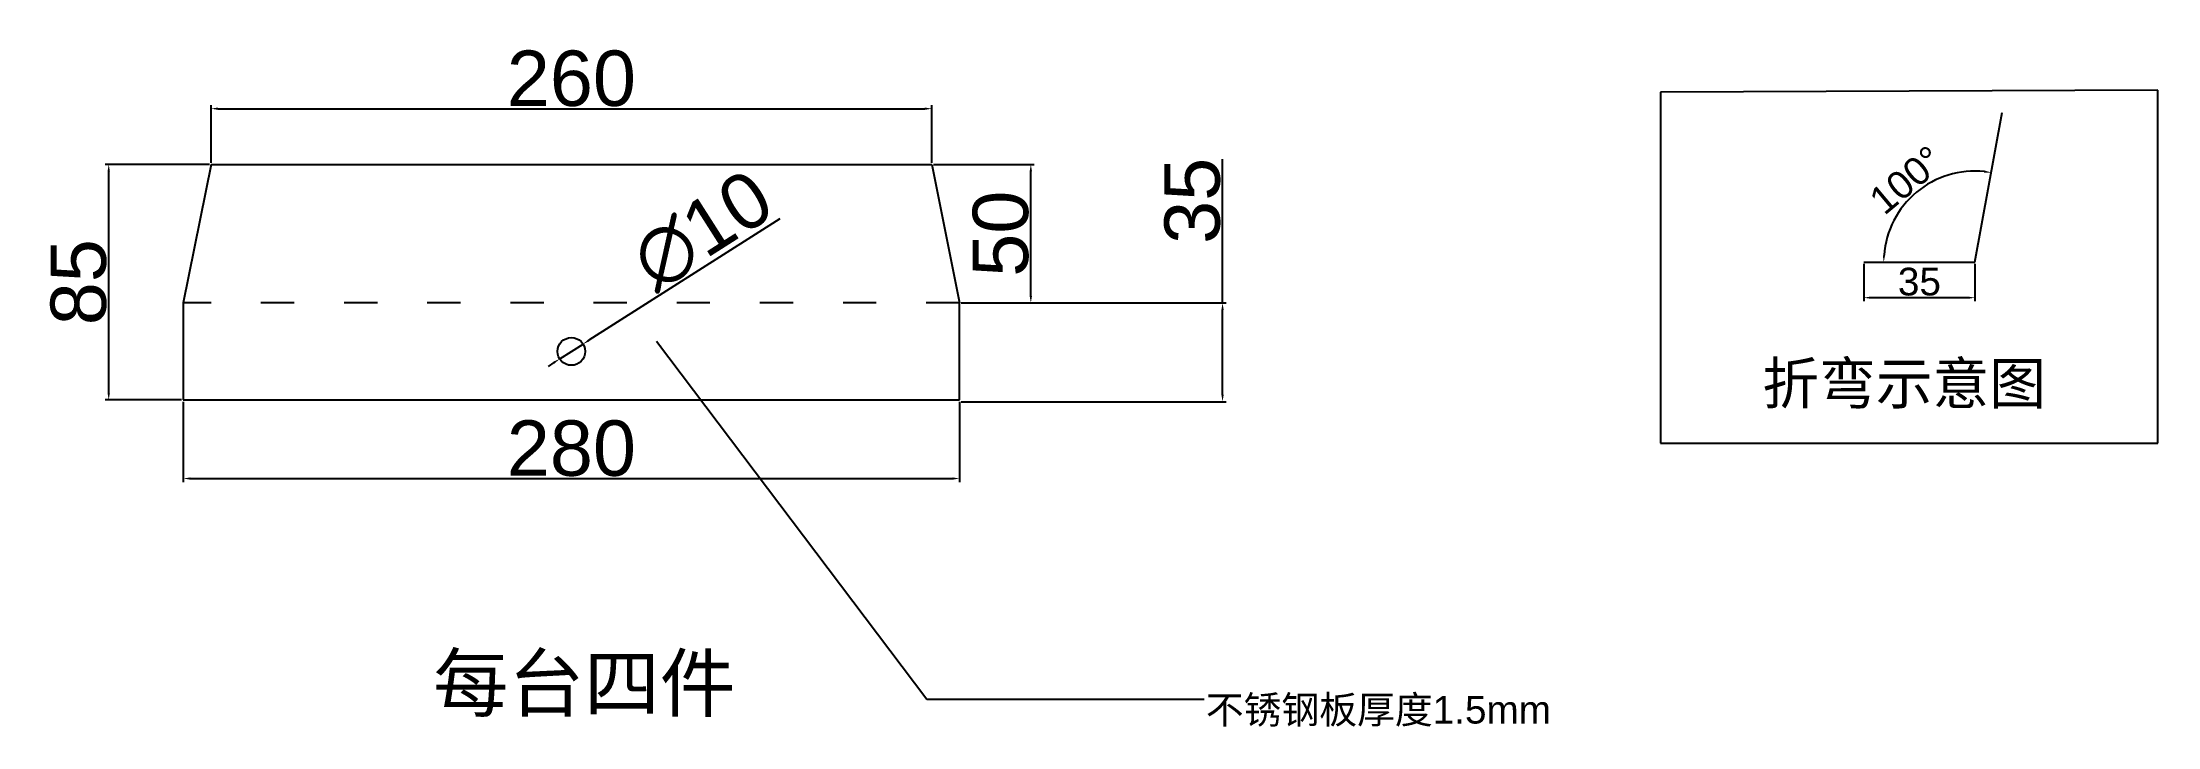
# Model space of a CAD drawing. Header units: millimetres. Extents: x -61 to 702, y -203 to 44.
import ezdxf

# ---------------------------------------------------------------- set-up
doc = ezdxf.new("R2010")
doc.units = ezdxf.units.MM
doc.linetypes.add('ACAD_ISO03W100', pattern=[30, 12, -18])
doc.styles.get("Standard").update_dxf_attribs({"font": 'arial.ttf'})
doc.dimstyles.new('ISO-25', dxfattribs={"dimtxt": 2.5, "dimasz": 2.5, "dimexe": 1.25, "dimexo": 0.625, "dimtad": 1, "dimtxsty": 'Standard', "dimcen": 2.5, "dimadec": 0, "dimazin": 0, "dimtfac": 1, "dimtmove": 0, "dimatfit": 3, "dimfxl": 1, "dimarcsym": 0})

# ---------------------------------------------------------------- blocks, each defined once
blk = doc.blocks.new('*D2')
at = {"color": 0, "lineweight": -2, "transparency": 16777216}
for p, q in [((205.19, -19.62), (136.33, -63.47)), ((125.78, -70.19), (134.22, -64.81)), ((123.67, -71.53), (121.57, -72.87))]:
    blk.add_line(p, q, dxfattribs=at)
at = {"color": 0, "transparency": 16777216}
for points in [[(136.1, -63.12), (136.55, -63.82), (134.22, -64.81)], [(123.45, -71.18), (123.9, -71.88), (125.78, -70.19)]]:
    blk.add_solid(points, dxfattribs=at)
at = {"layer": 'Defpoints', "color": 0, "transparency": 16777216}
for p in [(134.22, -64.81), (125.78, -70.19)]:
    blk.add_point(p, dxfattribs=at)
at = {"color": 0, "transparency": 16777216, "insert": (177.31, -23.86), "char_height": 20, "attachment_point": 5, "rotation": 32.48902}
blk.add_mtext('∅10', dxfattribs=at)
blk = doc.blocks.new('*D3')
at = {"color": 0, "lineweight": -2, "transparency": 16777216}
for p, q in [((596.31, -35.9), (596.31, -49.35)), ((636.31, -35.9), (636.31, -49.35)), ((633.81, -48.1), (598.81, -48.1))]:
    blk.add_line(p, q, dxfattribs=at)
at = {"color": 0, "transparency": 16777216}
for points in [[(598.81, -47.68), (598.81, -48.51), (596.31, -48.1)], [(633.81, -47.68), (633.81, -48.51), (636.31, -48.1)]]:
    blk.add_solid(points, dxfattribs=at)
at = {"layer": 'Defpoints', "color": 0, "transparency": 16777216}
for p in [(596.31, -35.28), (636.31, -35.28), (596.31, -48.1)]:
    blk.add_point(p, dxfattribs=at)
at = {"color": 0, "transparency": 16777216, "insert": (616.31, -42.36), "char_height": 10, "attachment_point": 5}
blk.add_mtext('35', dxfattribs=at)
blk = doc.blocks.new('*D4')
at = {"color": 0, "lineweight": -2, "transparency": 16777216}
blk.add_arc((636.31, -35.28), 32.87, 84.0659, 175.6413, dxfattribs=at)
at = {"color": 0, "transparency": 16777216}
for points in [[(639.76, -2.17), (639.65, -3), (642.18, -2.94)], [(603.95, -32.8), (603.11, -32.76), (603.43, -35.28)]]:
    blk.add_solid(points, dxfattribs=at)
at = {"layer": 'Defpoints', "color": 0, "transparency": 16777216}
for p in [(646.12, 18.77), (623.39, -5.05), (596.31, -35.28), (636.31, -35.28), (636.31, -35.28)]:
    blk.add_point(p, dxfattribs=at)
at = {"color": 0, "transparency": 16777216, "insert": (611.57, -5.64), "char_height": 10, "attachment_point": 5, "rotation": 39.8536}
blk.add_mtext('100°', dxfattribs=at)
blk = doc.blocks.new('*D5')
at = {"color": 0, "lineweight": -2, "transparency": 16777216}
for p, q in [((0, 0.62), (0, 21.36)), ((2.5, 20.11), (257.5, 20.11)), ((260, 0.62), (260, 21.36))]:
    blk.add_line(p, q, dxfattribs=at)
at = {"color": 0, "transparency": 16777216}
for points in [[(2.5, 20.53), (2.5, 19.69), (0, 20.11)], [(257.5, 20.53), (257.5, 19.69), (260, 20.11)]]:
    blk.add_solid(points, dxfattribs=at)
at = {"layer": 'Defpoints', "color": 0, "transparency": 16777216}
for p in [(260, 20.11), (0, 0), (260, 0)]:
    blk.add_point(p, dxfattribs=at)
at = {"color": 0, "transparency": 16777216, "insert": (130, 30.95), "char_height": 20, "attachment_point": 5}
blk.add_mtext('260', dxfattribs=at)
blk = doc.blocks.new('*D6')
at = {"color": 0, "lineweight": -2, "transparency": 16777216}
for p, q in [((-10, -85.62), (-10, -114.61)), ((270, -85.62), (270, -114.61)), ((-7.5, -113.36), (267.5, -113.36))]:
    blk.add_line(p, q, dxfattribs=at)
at = {"color": 0, "transparency": 16777216}
for points in [[(-7.5, -112.94), (-7.5, -113.77), (-10, -113.36)], [(267.5, -112.94), (267.5, -113.77), (270, -113.36)]]:
    blk.add_solid(points, dxfattribs=at)
at = {"layer": 'Defpoints', "color": 0, "transparency": 16777216}
for p in [(-10, -85), (270, -85), (270, -113.36)]:
    blk.add_point(p, dxfattribs=at)
at = {"color": 0, "transparency": 16777216, "insert": (130, -102.52), "char_height": 20, "attachment_point": 5}
blk.add_mtext('280', dxfattribs=at)
blk = doc.blocks.new('*D7')
at = {"color": 0, "lineweight": -2, "transparency": 16777216}
for p, q in [((260.62, 0), (297, 0)), ((295.75, -47.5), (295.75, -2.5)), ((270.62, -50), (297, -50))]:
    blk.add_line(p, q, dxfattribs=at)
at = {"color": 0, "transparency": 16777216}
for points in [[(295.33, -2.5), (296.17, -2.5), (295.75, 0)], [(295.33, -47.5), (296.17, -47.5), (295.75, -50)]]:
    blk.add_solid(points, dxfattribs=at)
at = {"layer": 'Defpoints', "color": 0, "transparency": 16777216}
for p in [(260, 0), (295.75, 0), (270, -50)]:
    blk.add_point(p, dxfattribs=at)
at = {"color": 0, "transparency": 16777216, "insert": (284.91, -25), "char_height": 20, "attachment_point": 5, "rotation": 90}
blk.add_mtext('50', dxfattribs=at)
blk = doc.blocks.new('*D8')
at = {"color": 0, "lineweight": -2, "transparency": 16777216}
for p, q in [((364.92, -50), (364.92, 1.88)), ((270.62, -50), (366.17, -50)), ((364.92, -83.13), (364.92, -52.5)), ((270.62, -85.63), (366.17, -85.63))]:
    blk.add_line(p, q, dxfattribs=at)
at = {"color": 0, "transparency": 16777216}
for points in [[(364.5, -52.5), (365.33, -52.5), (364.92, -50)], [(364.5, -83.13), (365.33, -83.13), (364.92, -85.63)]]:
    blk.add_solid(points, dxfattribs=at)
at = {"layer": 'Defpoints', "color": 0, "transparency": 16777216}
for p in [(270, -50), (364.92, -50), (270, -85.63)]:
    blk.add_point(p, dxfattribs=at)
at = {"color": 0, "transparency": 16777216, "insert": (354.07, -13.14), "char_height": 20, "attachment_point": 5, "rotation": 90}
blk.add_mtext('35', dxfattribs=at)
blk = doc.blocks.new('*D9')
at = {"color": 0, "lineweight": -2, "transparency": 16777216}
for p, q in [((-0.62, 0), (-38.17, 0)), ((-36.92, -82.5), (-36.92, -2.5)), ((-10.62, -85), (-38.17, -85))]:
    blk.add_line(p, q, dxfattribs=at)
at = {"color": 0, "transparency": 16777216}
for points in [[(-37.33, -2.5), (-36.5, -2.5), (-36.92, 0)], [(-37.33, -82.5), (-36.5, -82.5), (-36.92, -85)]]:
    blk.add_solid(points, dxfattribs=at)
at = {"layer": 'Defpoints', "color": 0, "transparency": 16777216}
for p in [(-36.92, 0), (0, 0), (-10, -85)]:
    blk.add_point(p, dxfattribs=at)
at = {"color": 0, "transparency": 16777216, "insert": (-47.75, -42.5), "char_height": 20, "attachment_point": 5, "rotation": 90}
blk.add_mtext('85', dxfattribs=at)

msp = doc.modelspace()

# ---------------------------------------------------------------- linework, layer by layer
at = {"color": 4}
for p, q in [((702.272, 26.744), (522.938, 26.11)), ((522.938, 26.11), (522.938, -100.557)), ((702.272, -100.557), (702.272, 26.744)), ((522.938, -100.557), (702.272, -100.557))]:
    msp.add_line(p, q, dxfattribs=at)
at = {"color": 0}
for p, q in [((636.306, -35.278), (646.12, 18.768)), ((0, 0), (-10, -50)), ((0, 0), (260, 0)), ((260, 0), (270, -50)), ((596.306, -35.278), (636.306, -35.278)), ((-10, -50), (-10, -85)), ((270, -85), (270, -50)), ((-10, -85), (270, -85))]:
    msp.add_line(p, q, dxfattribs=at)
at = {"color": 4, "linetype": 'ACAD_ISO03W100'}
msp.add_line((270, -50), (-10, -50), dxfattribs=at)
at = {"color": 0}
msp.add_circle((130, -67.5), 5, dxfattribs=at)

# ---------------------------------------------------------------- texts
at = {"color": 6}
msp.add_text('每台四件', height=20, dxfattribs=at).set_placement((80.047, -197.181))
at = {"color": 0, "insert": (559.658, -71.503), "char_height": 15, "width": 129.90439, "attachment_point": 1}
msp.add_mtext('{\\fSimSun|b0|i0|c134|p2;折弯示意图}', dxfattribs=at)
at = {"color": 3, "insert": (358.874, -191.786), "char_height": 10, "width": 148.48748, "attachment_point": 1}
msp.add_mtext('{\\fSimSun|b0|i0|c134|p2;不锈钢板厚度}1.5mm', dxfattribs=at)

# ---------------------------------------------------------------- dimensions: what is measured, and where the dimension line sits
at = {"color": 3}
for base, p1, p2, picture, middle in [((260, 20.11), (0, 0), (260, 0), '*D5', (130, 30.946)), ((270, -113.358), (-10, -85), (270, -85), '*D6', (130, -102.522))]:
    dim = msp.add_linear_dim(base=base, p1=p1, p2=p2, dimstyle='ISO-25', override={"dimtxt": 20, "dimarcsym": 1}, dxfattribs=at)
    dim.commit()
    dim.dimension.update_dxf_attribs({"geometry": picture, "text_midpoint": middle})
dim = msp.add_angular_dim_2l(base=(623.389, -5.051), line1=((596.306, -35.278), (636.306, -35.278)), line2=((636.306, -35.278), (646.12, 18.768)), dimstyle='ISO-25', override={"dimtxt": 10, "dimarcsym": 1}, dxfattribs=at)
dim.commit()
dim.dimension.update_dxf_attribs({"geometry": '*D4', "text_midpoint": (611.569, -5.644)})
for base, p1, p2, picture, middle in [((-36.916, 0), (-10, -85), (0, 0), '*D9', (-47.752, -42.5)), ((295.75, 0), (270, -50), (260, 0), '*D7', (284.914, -25))]:
    dim = msp.add_linear_dim(base=base, p1=p1, p2=p2, angle=90, dimstyle='ISO-25', override={"dimtxt": 20, "dimarcsym": 1}, dxfattribs=at)
    dim.commit()
    dim.dimension.update_dxf_attribs({"geometry": picture, "text_midpoint": middle})
dim = msp.add_diameter_dim_2p(p1=(125.783, -70.186), p2=(134.217, -64.814), dimstyle='ISO-25', override={"dimtxt": 20, "dimarcsym": 1}, dxfattribs=at)
dim.commit()
dim.dimension.update_dxf_attribs({"geometry": '*D2', "text_midpoint": (183.431, -33.475), "dimtype": 163})
dim = msp.add_linear_dim(base=(364.918, -50), p1=(270, -85.625), p2=(270, -50), angle=90, text='35', dimstyle='ISO-25', override={"dimtxt": 20, "dimarcsym": 1}, dxfattribs=at)
dim.commit()
dim.dimension.update_dxf_attribs({"geometry": '*D8', "text_midpoint": (364.918, -13.137), "dimtype": 160})
dim = msp.add_linear_dim(base=(596.306, -48.096), p1=(636.306, -35.278), p2=(596.306, -35.278), text='35', dimstyle='ISO-25', override={"dimtxt": 10, "dimarcsym": 1}, dxfattribs=at)
dim.commit()
dim.dimension.update_dxf_attribs({"geometry": '*D3', "text_midpoint": (616.306, -42.361)})

# ---------------------------------------------------------------- leaders
at = {"color": 3, "annotation_type": 0, "has_hookline": 1, "hookline_direction": 0, "text_width": 126.822}
msp.add_leader([(160.707, -63.76), (258.203, -193.036), (358.249, -193.036)], dimstyle='ISO-25', override={"dimgap": 0.625, "dimtad": 0, "dimarcsym": 1}, dxfattribs=at)

doc.saveas('drawing.dxf')
